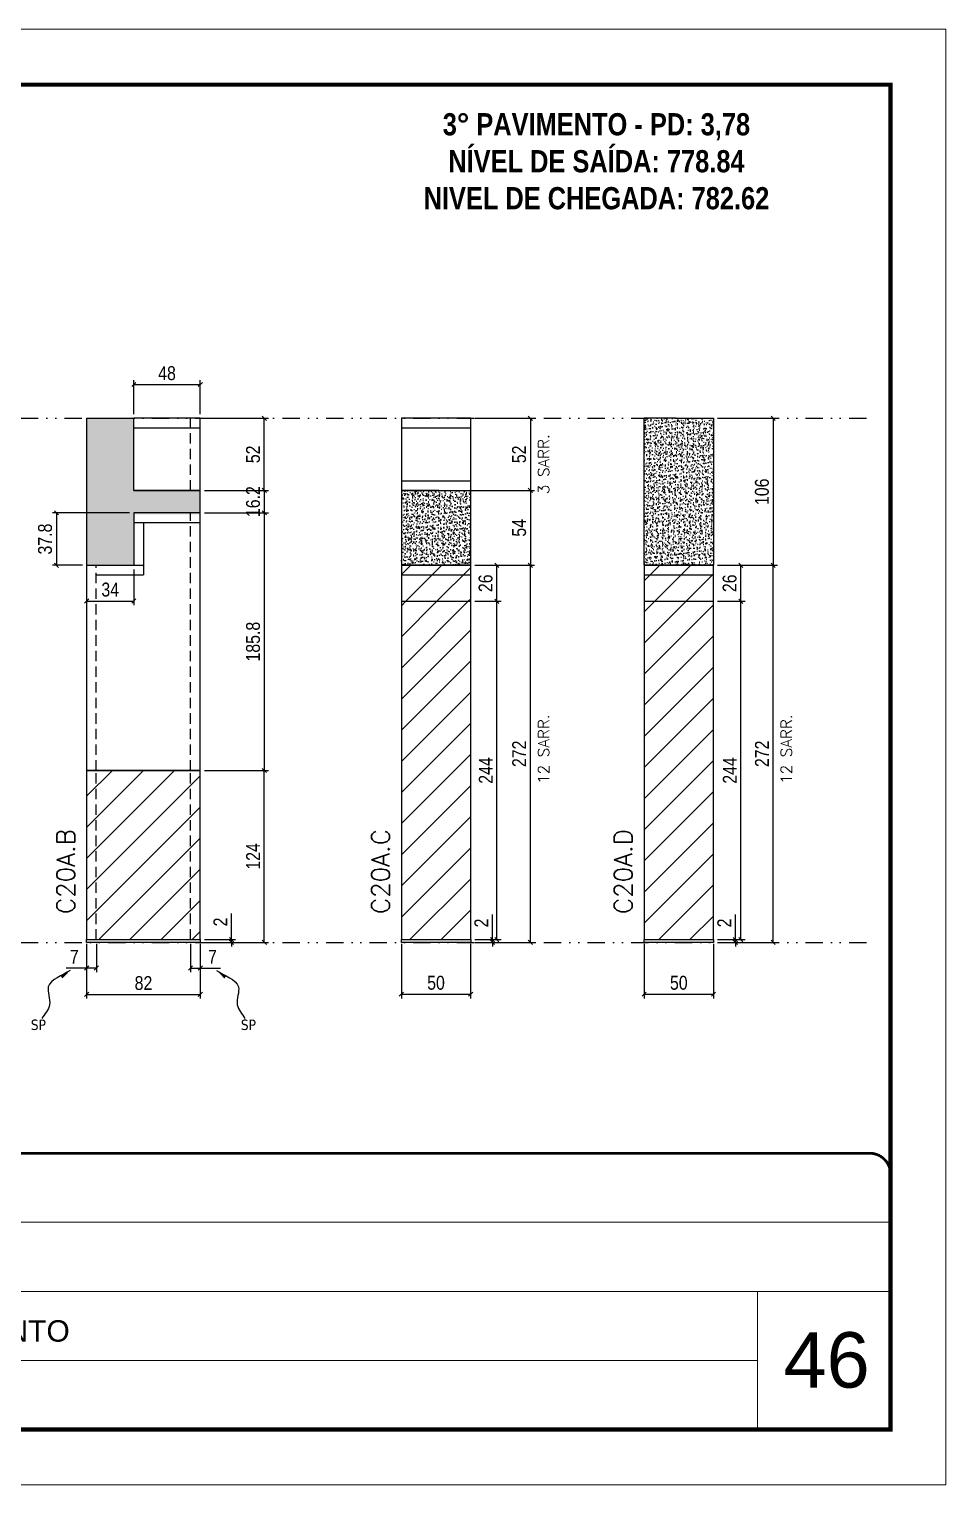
# Model space of a CAD drawing. Extents: x 2949 to 9203, y -16089 to 12527.
# Drawn here: x 5371 to 6033, y -1158 to -108 of the extents above; entities that cross this region are included whole.
import ezdxf

# ---------------------------------------------------------------- set-up
doc = ezdxf.new("R2010")
doc.units = 0
for name, pattern in [('CONTINUO', [0]), ('DASHED', [0.75, 0.5, -0.25]), ('DIVIDE2', [0.625, 0.25, -0.125, 0, -0.125, 0, -0.125]), ('HIDDEN', [0.375, 0.25, -0.125])]:
    doc.linetypes.add(name, pattern=pattern)
for name, color, linetype, lineweight in [('CARIMBO', 255, 'Continuous', 9), ('Folhas', 255, 'Continuous', 9), ('Hachura', 251, 'Continuous', 9), ('SARRAFO DE PRESSAO', 251, 'DASHED', 9), ('Texto Seção', 7, 'Continuous', 15)]:
    doc.layers.add(name, color=color, linetype=linetype, lineweight=lineweight)
for name, color, linetype in [('COTA', 241, 'Continuous'), ('cotas', 4, 'Continuous'), ('NOMENCLATURA', 7, 'Continuous'), ('Nível', 160, 'Continuous'), ('Painéis', 200, 'Continuous'), ('SARR_2.2x7', 40, 'Continuous'), ('Sarrafo de Pressão', 42, 'HIDDEN'), ('texto', 7, 'Continuous')]:
    doc.layers.add(name, color=color, linetype=linetype)
doc.styles.add('ARIAL', font='arial.ttf')
doc.styles.add('COTA TECNICA', font='techl___.ttf', dxfattribs={"height": 10})
doc.styles.add('COTA TECNICA-50', font='techl___.ttf', dxfattribs={"height": 10})
doc.styles.add('REGUA-120', font='ROMANS.shx', dxfattribs={"height": 15})
doc.styles.add('ROMANC', font='techb___.ttf', dxfattribs={"height": 2.5})
doc.styles.add('ROMANS', font='romans.shx')
doc.styles.get("Standard").update_dxf_attribs({"font": 'arial.ttf'})
doc.dimstyles.new('COTA PAINEL-50', dxfattribs={"dimtxt": 10, "dimasz": 3, "dimexe": 3, "dimexo": 3, "dimgap": 3, "dimtad": 1, "dimdec": 1, "dimzin": 12, "dimdsep": 46, "dimtxsty": 'COTA TECNICA-50', "dimblk1": 'OBLIQUE', "dimblk2": 'OBLIQUE', "dimsah": 1, "dimcen": 0.9, "dimclrd": 4, "dimclre": 4, "dimclrt": 240, "dimadec": 1, "dimazin": 3, "dimtfac": 1, "dimtdec": 1, "dimtmove": 0, "dimatfit": 3, "dimfxl": 1, "dimtolj": 1, "dimtzin": 12, "dimarcsym": 0})
doc.dimstyles.new('PAINEL', dxfattribs={"dimtxt": 10, "dimasz": 3, "dimexe": 3, "dimexo": 3, "dimgap": 3, "dimtad": 1, "dimdec": 1, "dimzin": 12, "dimdsep": 46, "dimtxsty": 'COTA TECNICA', "dimblk1": 'OBLIQUE', "dimblk2": 'OBLIQUE', "dimsah": 1, "dimcen": 0.9, "dimclrd": 4, "dimclre": 4, "dimclrt": 240, "dimadec": 1, "dimazin": 3, "dimtfac": 1, "dimtdec": 1, "dimtmove": 0, "dimatfit": 3, "dimfxl": 1, "dimtolj": 1, "dimtzin": 12, "dimarcsym": 0})
doc.dimstyles.get("Standard").update_dxf_attribs({"dimtxt": 0.18, "dimasz": 0.18, "dimexe": 0.18, "dimexo": 0.0625, "dimgap": 0.09, "dimtad": 0, "dimtih": 1, "dimtoh": 1, "dimdec": 4, "dimzin": 0, "dimdsep": 46, "dimtxsty": 'Standard', "dimcen": 0.09, "dimadec": 0, "dimazin": 0, "dimtfac": 1, "dimtdec": 4, "dimtofl": 0, "dimtmove": 0, "dimatfit": 3, "dimfxl": 1, "dimtolj": 1, "dimtzin": 0, "dimarcsym": 0})
pattern_1 = [(45, (0, 3445.725), (-11.22532, 11.22532), [])]

# ---------------------------------------------------------------- blocks, each defined once
blk = doc.blocks.new('9999999999')
at = {"color": 30, "linetype": 'CONTINUO'}
for p, q in [((98564.6, 34379.6), (99584, 34379.6)), ((98564.6, 34329.8), (99488, 34329.8)), ((99584, 34329.8), (99488, 34329.8)), ((99488, 34329.8), (99488, 34230.2)), ((98564.6, 34280), (99488, 34280))]:
    blk.add_line(p, q, dxfattribs=at)
at = {"color": 30, "linetype": 'CONTINUO', "const_width": 2}
blk.add_lwpolyline([(99584, 34230.2), (99584, 34414.4, 0.414214), (99569, 34429.4), (98229, 34429.4, 0.414214), (98214, 34414.4), (98214, 34245.2, 0.414214), (98229, 34230.2), (99584, 34230.2)], format="xyb", dxfattribs=at)
at = {"layer": 'Folhas'}
blk.add_lwpolyline([(98139, 34190.2), (99624, 34190.2), (99624, 35240.2), (98139, 35240.2)], close=True, dxfattribs=at)
at = {"layer": 'Folhas', "color": 30, "const_width": 3}
blk.add_lwpolyline([(98214, 34230.2), (99584, 34230.2), (99584, 35200.2), (98214, 35200.2)], close=True, dxfattribs=at)
at = {"color": 7, "linetype": 'Continuous', "ltscale": 5, "style": 'ARIAL'}
blk.add_text('3° PAVIMENTO', height=15.483, dxfattribs=at).set_placement((98837.7, 34293.5))
blk = doc.blocks.new('_Oblique')
at = {"color": 0, "linetype": 'ByBlock', "lineweight": -2}
blk.add_line((-0.5, -0.5), (0.5, 0.5), dxfattribs=at)
blk = doc.blocks.new('*D1432')
at = {"layer": 'COTA', "color": 4, "lineweight": -2, "transparency": 16777216}
for p, q in [((5412.5, -767.3), (5412.5, -806.8)), ((5494.5, -767.3), (5494.5, -806.8)), ((5412.5, -803.8), (5494.5, -803.8))]:
    blk.add_line(p, q, dxfattribs=at)
at = {"layer": 'Defpoints', "color": 0, "transparency": 16777216}
for p in [(5412.5, -764.3), (5494.5, -764.3), (5494.5, -803.8)]:
    blk.add_point(p, dxfattribs=at)
at = {"layer": 'COTA', "color": 4, "lineweight": -2, "transparency": 16777216, "xscale": 3, "yscale": 3, "zscale": 3, "rotation": 180}
blk.add_blockref('_Oblique', (5412.5, -803.8), dxfattribs=at)
at = {"layer": 'COTA', "color": 4, "lineweight": -2, "transparency": 16777216, "xscale": 3, "yscale": 3, "zscale": 3}
blk.add_blockref('_Oblique', (5494.5, -803.8), dxfattribs=at)
at = {"layer": 'COTA', "color": 240, "transparency": 16777216, "insert": (5453.5, -795.7), "char_height": 10, "attachment_point": 5, "style": 'COTA TECNICA'}
blk.add_mtext('\\A1;82', dxfattribs=at)
blk = doc.blocks.new('*D1433')
at = {"layer": 'COTA', "color": 4, "lineweight": -2, "transparency": 16777216}
for p, q in [((5497.5, -642.3), (5543.7, -642.3)), ((5540.7, -766.3), (5540.7, -642.3)), ((5497.5, -766.3), (5543.7, -766.3))]:
    blk.add_line(p, q, dxfattribs=at)
at = {"layer": 'Defpoints', "color": 0, "transparency": 16777216}
for p in [(5494.5, -642.3), (5540.7, -642.3), (5494.5, -766.3)]:
    blk.add_point(p, dxfattribs=at)
at = {"layer": 'COTA', "color": 4, "lineweight": -2, "transparency": 16777216, "xscale": 3, "yscale": 3, "zscale": 3}
for p, rotation in [((5540.7, -642.3), 90), ((5540.7, -766.3), 270)]:
    blk.add_blockref('_Oblique', p, dxfattribs=dict(at, rotation=rotation))
at = {"layer": 'COTA', "color": 240, "transparency": 16777216, "insert": (5532.6, -704.3), "char_height": 10, "attachment_point": 5, "rotation": 90, "style": 'COTA TECNICA-50'}
blk.add_mtext('\\A1;124', dxfattribs=at)
blk = doc.blocks.new('*D1434')
at = {"layer": 'COTA', "color": 4, "lineweight": -2, "transparency": 16777216}
for p, q in [((5517, -764.3), (5517, -745.5)), ((5497.5, -764.3), (5520, -764.3)), ((5497.5, -766.3), (5520, -766.3)), ((5517, -766.3), (5517, -764.3)), ((5517, -766.3), (5517, -769.3))]:
    blk.add_line(p, q, dxfattribs=at)
at = {"layer": 'Defpoints', "color": 0, "transparency": 16777216}
for p in [(5494.5, -764.3), (5494.5, -766.3), (5517, -766.3)]:
    blk.add_point(p, dxfattribs=at)
at = {"layer": 'COTA', "color": 4, "lineweight": -2, "transparency": 16777216, "xscale": 3, "yscale": 3, "zscale": 3}
for p, rotation in [((5517, -764.3), 270), ((5517, -766.3), 90)]:
    blk.add_blockref('_Oblique', p, dxfattribs=dict(at, rotation=rotation))
at = {"layer": 'COTA', "color": 240, "transparency": 16777216, "insert": (5509, -751.6), "char_height": 10, "attachment_point": 5, "rotation": 90, "style": 'COTA TECNICA-50'}
blk.add_mtext('\\A1;2', dxfattribs=at)
blk = doc.blocks.new('*D1435')
at = {"layer": 'COTA', "color": 4, "linetype": 'ByBlock', "lineweight": -2, "transparency": 16777216}
for p, q in [((5497.5, -440.3), (5543.7, -440.3)), ((5540.7, -440.3), (5540.7, -456.5)), ((5497.5, -456.5), (5543.7, -456.5))]:
    blk.add_line(p, q, dxfattribs=at)
at = {"layer": 'Defpoints', "color": 0, "linetype": 'ByBlock', "transparency": 16777216}
for p in [(5494.5, -440.3), (5494.5, -456.5), (5540.7, -456.5)]:
    blk.add_point(p, dxfattribs=at)
at = {"layer": 'COTA', "color": 4, "linetype": 'ByBlock', "lineweight": -2, "transparency": 16777216, "xscale": 3, "yscale": 3, "zscale": 3}
for p, rotation in [((5540.7, -440.3), 90), ((5540.7, -456.5), 270)]:
    blk.add_blockref('_Oblique', p, dxfattribs=dict(at, rotation=rotation))
at = {"layer": 'COTA', "color": 240, "linetype": 'ByBlock', "transparency": 16777216, "insert": (5532.6, -448.4), "char_height": 10, "attachment_point": 5, "rotation": 90, "style": 'COTA TECNICA'}
blk.add_mtext('\\A1;16.2', dxfattribs=at)
blk = doc.blocks.new('*D1448')
at = {"layer": 'COTA', "color": 4, "linetype": 'ByBlock', "lineweight": -2, "transparency": 16777216}
for p, q in [((5497.5, -456.5), (5543.7, -456.5)), ((5540.7, -456.5), (5540.7, -642.3)), ((5497.5, -642.3), (5543.7, -642.3))]:
    blk.add_line(p, q, dxfattribs=at)
at = {"layer": 'Defpoints', "color": 0, "linetype": 'ByBlock', "transparency": 16777216}
for p in [(5494.5, -456.5), (5494.5, -642.3), (5540.7, -642.3)]:
    blk.add_point(p, dxfattribs=at)
at = {"layer": 'COTA', "color": 4, "linetype": 'ByBlock', "lineweight": -2, "transparency": 16777216, "xscale": 3, "yscale": 3, "zscale": 3}
for p, rotation in [((5540.7, -456.5), 90), ((5540.7, -642.3), 270)]:
    blk.add_blockref('_Oblique', p, dxfattribs=dict(at, rotation=rotation))
at = {"layer": 'COTA', "color": 240, "linetype": 'ByBlock', "transparency": 16777216, "insert": (5532.6, -549.4), "char_height": 10, "attachment_point": 5, "rotation": 90, "style": 'COTA TECNICA'}
blk.add_mtext('\\A1;185.8', dxfattribs=at)
blk = doc.blocks.new('*D1436')
at = {"layer": 'COTA', "color": 4, "lineweight": -2, "transparency": 16777216}
for p, q in [((5639.6, -767.3), (5639.6, -806.7)), ((5689.6, -767.3), (5689.6, -806.7)), ((5639.6, -803.7), (5689.6, -803.7))]:
    blk.add_line(p, q, dxfattribs=at)
at = {"layer": 'Defpoints', "color": 0, "transparency": 16777216}
for p in [(5639.6, -764.3), (5689.6, -764.3), (5689.6, -803.7)]:
    blk.add_point(p, dxfattribs=at)
at = {"layer": 'COTA', "color": 4, "lineweight": -2, "transparency": 16777216, "xscale": 3, "yscale": 3, "zscale": 3, "rotation": 180}
blk.add_blockref('_Oblique', (5639.6, -803.7), dxfattribs=at)
at = {"layer": 'COTA', "color": 4, "lineweight": -2, "transparency": 16777216, "xscale": 3, "yscale": 3, "zscale": 3}
blk.add_blockref('_Oblique', (5689.6, -803.7), dxfattribs=at)
at = {"layer": 'COTA', "color": 240, "transparency": 16777216, "insert": (5664.6, -795.5), "char_height": 10, "attachment_point": 5, "style": 'COTA TECNICA'}
blk.add_mtext('\\A1;50', dxfattribs=at)
blk = doc.blocks.new('*D1437')
at = {"layer": 'COTA', "color": 4, "lineweight": -2, "transparency": 16777216}
for p, q in [((5692.6, -494.3), (5735.7, -494.3)), ((5732.7, -766.3), (5732.7, -494.3)), ((5692.6, -766.3), (5735.7, -766.3))]:
    blk.add_line(p, q, dxfattribs=at)
at = {"layer": 'Defpoints', "color": 0, "transparency": 16777216}
for p in [(5689.6, -494.3), (5732.7, -494.3), (5689.6, -766.3)]:
    blk.add_point(p, dxfattribs=at)
at = {"layer": 'COTA', "color": 4, "lineweight": -2, "transparency": 16777216, "xscale": 3, "yscale": 3, "zscale": 3}
for p, rotation in [((5732.7, -494.3), 90), ((5732.7, -766.3), 270)]:
    blk.add_blockref('_Oblique', p, dxfattribs=dict(at, rotation=rotation))
at = {"layer": 'COTA', "color": 240, "transparency": 16777216, "insert": (5724.6, -630.3), "char_height": 10, "attachment_point": 5, "rotation": 90, "style": 'COTA TECNICA'}
blk.add_mtext('\\A1;272', dxfattribs=at)
blk = doc.blocks.new('*D1438')
at = {"layer": 'COTA', "color": 4, "lineweight": -2, "transparency": 16777216}
for p, q in [((5705.3, -764.3), (5705.3, -746.2)), ((5692.6, -764.3), (5708.3, -764.3)), ((5692.6, -766.3), (5708.3, -766.3)), ((5705.3, -766.3), (5705.3, -764.3)), ((5705.3, -766.3), (5705.3, -769.3))]:
    blk.add_line(p, q, dxfattribs=at)
at = {"layer": 'Defpoints', "color": 0, "transparency": 16777216}
for p in [(5689.6, -764.3), (5689.6, -766.3), (5705.3, -764.3)]:
    blk.add_point(p, dxfattribs=at)
at = {"layer": 'COTA', "color": 4, "lineweight": -2, "transparency": 16777216, "xscale": 3, "yscale": 3, "zscale": 3}
for p, rotation in [((5705.3, -764.3), 270), ((5705.3, -766.3), 90)]:
    blk.add_blockref('_Oblique', p, dxfattribs=dict(at, rotation=rotation))
at = {"layer": 'COTA', "color": 240, "transparency": 16777216, "insert": (5697.3, -752.3), "char_height": 10, "attachment_point": 5, "rotation": 90, "style": 'COTA TECNICA-50'}
blk.add_mtext('\\A1;2', dxfattribs=at)
blk = doc.blocks.new('*D1449')
at = {"layer": 'COTA', "color": 4, "linetype": 'ByBlock', "lineweight": -2, "transparency": 16777216}
for p, q in [((5692.6, -520.3), (5711.5, -520.3)), ((5708.5, -764.3), (5708.5, -520.3)), ((5692.6, -764.3), (5711.5, -764.3))]:
    blk.add_line(p, q, dxfattribs=at)
at = {"layer": 'Defpoints', "color": 0, "linetype": 'ByBlock', "transparency": 16777216}
for p in [(5689.6, -520.3), (5708.5, -520.3), (5689.6, -764.3)]:
    blk.add_point(p, dxfattribs=at)
at = {"layer": 'COTA', "color": 4, "linetype": 'ByBlock', "lineweight": -2, "transparency": 16777216, "xscale": 3, "yscale": 3, "zscale": 3}
for p, rotation in [((5708.5, -520.3), 90), ((5708.5, -764.3), 270)]:
    blk.add_blockref('_Oblique', p, dxfattribs=dict(at, rotation=rotation))
at = {"layer": 'COTA', "color": 240, "linetype": 'ByBlock', "transparency": 16777216, "insert": (5700.5, -642.3), "char_height": 10, "attachment_point": 5, "rotation": 90, "style": 'COTA TECNICA'}
blk.add_mtext('\\A1;244', dxfattribs=at)
blk = doc.blocks.new('*D1450')
at = {"layer": 'COTA', "color": 4, "linetype": 'ByBlock', "lineweight": -2, "transparency": 16777216}
for p, q in [((5692.6, -494.3), (5711.5, -494.3)), ((5708.5, -520.3), (5708.5, -494.3)), ((5692.6, -520.3), (5711.5, -520.3))]:
    blk.add_line(p, q, dxfattribs=at)
at = {"layer": 'Defpoints', "color": 0, "linetype": 'ByBlock', "transparency": 16777216}
for p in [(5689.6, -494.3), (5708.5, -494.3), (5689.6, -520.3)]:
    blk.add_point(p, dxfattribs=at)
at = {"layer": 'COTA', "color": 4, "linetype": 'ByBlock', "lineweight": -2, "transparency": 16777216, "xscale": 3, "yscale": 3, "zscale": 3}
for p, rotation in [((5708.5, -494.3), 90), ((5708.5, -520.3), 270)]:
    blk.add_blockref('_Oblique', p, dxfattribs=dict(at, rotation=rotation))
at = {"layer": 'COTA', "color": 240, "linetype": 'ByBlock', "transparency": 16777216, "insert": (5700.4, -507.3), "char_height": 10, "attachment_point": 5, "rotation": 90, "style": 'COTA TECNICA'}
blk.add_mtext('\\A1;26', dxfattribs=at)
blk = doc.blocks.new('*D1439')
at = {"layer": 'COTA', "color": 4, "lineweight": -2, "transparency": 16777216}
for p, q in [((5814.8, -767.3), (5814.8, -806.7)), ((5864.8, -767.3), (5864.8, -806.7)), ((5814.8, -803.7), (5864.8, -803.7))]:
    blk.add_line(p, q, dxfattribs=at)
at = {"layer": 'Defpoints', "color": 0, "transparency": 16777216}
for p in [(5814.8, -764.3), (5864.8, -764.3), (5864.8, -803.7)]:
    blk.add_point(p, dxfattribs=at)
at = {"layer": 'COTA', "color": 4, "lineweight": -2, "transparency": 16777216, "xscale": 3, "yscale": 3, "zscale": 3, "rotation": 180}
blk.add_blockref('_Oblique', (5814.8, -803.7), dxfattribs=at)
at = {"layer": 'COTA', "color": 4, "lineweight": -2, "transparency": 16777216, "xscale": 3, "yscale": 3, "zscale": 3}
blk.add_blockref('_Oblique', (5864.8, -803.7), dxfattribs=at)
at = {"layer": 'COTA', "color": 240, "transparency": 16777216, "insert": (5839.8, -795.5), "char_height": 10, "attachment_point": 5, "style": 'COTA TECNICA'}
blk.add_mtext('\\A1;50', dxfattribs=at)
blk = doc.blocks.new('*D1440')
at = {"layer": 'COTA', "color": 4, "lineweight": -2, "transparency": 16777216}
for p, q in [((5867.8, -494.3), (5910.9, -494.3)), ((5907.9, -766.3), (5907.9, -494.3)), ((5867.8, -766.3), (5910.9, -766.3))]:
    blk.add_line(p, q, dxfattribs=at)
at = {"layer": 'Defpoints', "color": 0, "transparency": 16777216}
for p in [(5864.8, -494.3), (5907.9, -494.3), (5864.8, -766.3)]:
    blk.add_point(p, dxfattribs=at)
at = {"layer": 'COTA', "color": 4, "lineweight": -2, "transparency": 16777216, "xscale": 3, "yscale": 3, "zscale": 3}
for p, rotation in [((5907.9, -494.3), 90), ((5907.9, -766.3), 270)]:
    blk.add_blockref('_Oblique', p, dxfattribs=dict(at, rotation=rotation))
at = {"layer": 'COTA', "color": 240, "transparency": 16777216, "insert": (5899.8, -630.3), "char_height": 10, "attachment_point": 5, "rotation": 90, "style": 'COTA TECNICA'}
blk.add_mtext('\\A1;272', dxfattribs=at)
blk = doc.blocks.new('*D1441')
at = {"layer": 'COTA', "color": 4, "lineweight": -2, "transparency": 16777216}
for p, q in [((5880.6, -764.3), (5880.6, -746.2)), ((5867.8, -764.3), (5883.6, -764.3)), ((5867.8, -766.3), (5883.6, -766.3)), ((5880.6, -766.3), (5880.6, -764.3)), ((5880.6, -766.3), (5880.6, -769.3))]:
    blk.add_line(p, q, dxfattribs=at)
at = {"layer": 'Defpoints', "color": 0, "transparency": 16777216}
for p in [(5864.8, -764.3), (5864.8, -766.3), (5880.6, -764.3)]:
    blk.add_point(p, dxfattribs=at)
at = {"layer": 'COTA', "color": 4, "lineweight": -2, "transparency": 16777216, "xscale": 3, "yscale": 3, "zscale": 3}
for p, rotation in [((5880.6, -764.3), 270), ((5880.6, -766.3), 90)]:
    blk.add_blockref('_Oblique', p, dxfattribs=dict(at, rotation=rotation))
at = {"layer": 'COTA', "color": 240, "transparency": 16777216, "insert": (5872.6, -752.3), "char_height": 10, "attachment_point": 5, "rotation": 90, "style": 'COTA TECNICA-50'}
blk.add_mtext('\\A1;2', dxfattribs=at)
blk = doc.blocks.new('*D1444')
at = {"layer": 'COTA', "color": 4, "lineweight": -2, "transparency": 16777216}
for p, q in [((5412.5, -769.3), (5412.5, -787.8)), ((5419.5, -767.3), (5419.5, -787.8)), ((5412.5, -784.8), (5397.7, -784.8)), ((5419.5, -784.8), (5412.5, -784.8))]:
    blk.add_line(p, q, dxfattribs=at)
at = {"layer": 'Defpoints', "color": 0, "transparency": 16777216}
for p in [(5412.5, -766.3), (5419.5, -764.3), (5412.5, -784.8)]:
    blk.add_point(p, dxfattribs=at)
at = {"layer": 'COTA', "color": 4, "lineweight": -2, "transparency": 16777216, "xscale": 3, "yscale": 3, "zscale": 3, "rotation": 180}
blk.add_blockref('_Oblique', (5412.5, -784.8), dxfattribs=at)
at = {"layer": 'COTA', "color": 4, "lineweight": -2, "transparency": 16777216, "xscale": 3, "yscale": 3, "zscale": 3}
blk.add_blockref('_Oblique', (5419.5, -784.8), dxfattribs=at)
at = {"layer": 'COTA', "color": 240, "transparency": 16777216, "insert": (5403.6, -776.7), "char_height": 10, "attachment_point": 5, "style": 'COTA TECNICA-50'}
blk.add_mtext('\\A1;7', dxfattribs=at)
blk = doc.blocks.new('*D1445')
at = {"layer": 'COTA', "color": 4, "lineweight": -2, "transparency": 16777216}
for p, q in [((5487.5, -767.3), (5487.5, -787.8)), ((5494.5, -769.3), (5494.5, -787.8)), ((5487.5, -784.8), (5494.5, -784.8)), ((5494.5, -784.8), (5509.2, -784.8))]:
    blk.add_line(p, q, dxfattribs=at)
at = {"layer": 'Defpoints', "color": 0, "transparency": 16777216}
for p in [(5487.5, -764.3), (5494.5, -766.3), (5494.5, -784.8)]:
    blk.add_point(p, dxfattribs=at)
at = {"layer": 'COTA', "color": 4, "lineweight": -2, "transparency": 16777216, "xscale": 3, "yscale": 3, "zscale": 3, "rotation": 180}
blk.add_blockref('_Oblique', (5487.5, -784.8), dxfattribs=at)
at = {"layer": 'COTA', "color": 4, "lineweight": -2, "transparency": 16777216, "xscale": 3, "yscale": 3, "zscale": 3}
blk.add_blockref('_Oblique', (5494.5, -784.8), dxfattribs=at)
at = {"layer": 'COTA', "color": 240, "transparency": 16777216, "insert": (5503.3, -776.7), "char_height": 10, "attachment_point": 5, "style": 'COTA TECNICA-50'}
blk.add_mtext('\\A1;7', dxfattribs=at)
blk = doc.blocks.new('*D2431')
at = {"layer": 'COTA', "color": 4, "lineweight": -2, "transparency": 16777216}
for p, q in [((5497.5, -388.3), (5543.7, -388.3)), ((5540.7, -440.3), (5540.7, -388.3)), ((5497.5, -440.3), (5543.7, -440.3))]:
    blk.add_line(p, q, dxfattribs=at)
at = {"layer": 'Defpoints', "color": 0, "transparency": 16777216}
for p in [(5494.5, -388.3), (5540.7, -388.3), (5494.5, -440.3)]:
    blk.add_point(p, dxfattribs=at)
at = {"layer": 'COTA', "color": 4, "lineweight": -2, "transparency": 16777216, "xscale": 3, "yscale": 3, "zscale": 3}
for p, rotation in [((5540.7, -388.3), 90), ((5540.7, -440.3), 270)]:
    blk.add_blockref('_Oblique', p, dxfattribs=dict(at, rotation=rotation))
at = {"layer": 'COTA', "color": 240, "transparency": 16777216, "insert": (5532.6, -414.3), "char_height": 10, "attachment_point": 5, "rotation": 90, "style": 'COTA TECNICA-50'}
blk.add_mtext('\\A1;52', dxfattribs=at)
blk = doc.blocks.new('*D2433')
at = {"layer": 'cotas', "color": 4, "linetype": 'ByBlock', "lineweight": -2, "transparency": 16777216}
for p, q in [((5669.6, -440.3), (5735.7, -440.3)), ((5732.7, -440.3), (5732.7, -494.3)), ((5692.6, -494.3), (5735.7, -494.3))]:
    blk.add_line(p, q, dxfattribs=at)
at = {"layer": 'Defpoints', "color": 0, "linetype": 'ByBlock', "transparency": 16777216}
for p in [(5666.6, -440.3), (5689.6, -494.3), (5732.7, -494.3)]:
    blk.add_point(p, dxfattribs=at)
at = {"layer": 'cotas', "color": 4, "linetype": 'ByBlock', "lineweight": -2, "transparency": 16777216, "xscale": 3, "yscale": 3, "zscale": 3}
for p, rotation in [((5732.7, -440.3), 90), ((5732.7, -494.3), 270)]:
    blk.add_blockref('_Oblique', p, dxfattribs=dict(at, rotation=rotation))
at = {"layer": 'cotas', "color": 240, "linetype": 'ByBlock', "transparency": 16777216, "insert": (5724.6, -467.3), "char_height": 10, "attachment_point": 5, "rotation": 90, "style": 'COTA TECNICA'}
blk.add_mtext('\\A1;54', dxfattribs=at)
blk = doc.blocks.new('*D2434')
at = {"layer": 'cotas', "color": 4, "linetype": 'ByBlock', "lineweight": -2, "transparency": 16777216}
for p, q in [((5867.8, -388.3), (5910.9, -388.3)), ((5907.9, -388.3), (5907.9, -494.3)), ((5867.8, -494.3), (5910.9, -494.3))]:
    blk.add_line(p, q, dxfattribs=at)
at = {"layer": 'Defpoints', "color": 0, "linetype": 'ByBlock', "transparency": 16777216}
for p in [(5864.8, -388.3), (5864.8, -494.3), (5907.9, -494.3)]:
    blk.add_point(p, dxfattribs=at)
at = {"layer": 'cotas', "color": 4, "linetype": 'ByBlock', "lineweight": -2, "transparency": 16777216, "xscale": 3, "yscale": 3, "zscale": 3}
for p, rotation in [((5907.9, -388.3), 90), ((5907.9, -494.3), 270)]:
    blk.add_blockref('_Oblique', p, dxfattribs=dict(at, rotation=rotation))
at = {"layer": 'cotas', "color": 240, "linetype": 'ByBlock', "transparency": 16777216, "insert": (5899.8, -441.3), "char_height": 10, "attachment_point": 5, "rotation": 90, "style": 'COTA TECNICA'}
blk.add_mtext('\\A1;106', dxfattribs=at)
blk = doc.blocks.new('*D2926')
at = {"layer": 'COTA', "color": 4, "lineweight": -2, "transparency": 16777216}
for p, q in [((5692.6, -388.3), (5735.7, -388.3)), ((5732.7, -388.3), (5732.7, -440.3)), ((5692.6, -440.3), (5735.7, -440.3))]:
    blk.add_line(p, q, dxfattribs=at)
at = {"layer": 'Defpoints', "color": 0, "transparency": 16777216}
for p in [(5689.6, -388.3), (5689.6, -440.3), (5732.7, -440.3)]:
    blk.add_point(p, dxfattribs=at)
at = {"layer": 'COTA', "color": 4, "lineweight": -2, "transparency": 16777216, "xscale": 3, "yscale": 3, "zscale": 3}
for p, rotation in [((5732.7, -388.3), 90), ((5732.7, -440.3), 270)]:
    blk.add_blockref('_Oblique', p, dxfattribs=dict(at, rotation=rotation))
at = {"layer": 'COTA', "color": 240, "transparency": 16777216, "insert": (5724.6, -414.3), "char_height": 10, "attachment_point": 5, "rotation": 90, "style": 'COTA TECNICA-50'}
blk.add_mtext('\\A1;52', dxfattribs=at)
blk = doc.blocks.new('*D2927')
at = {"layer": 'COTA', "color": 4, "lineweight": -2, "transparency": 16777216}
for p, q in [((5443.5, -456.5), (5387.8, -456.5)), ((5390.8, -456.5), (5390.8, -494.3)), ((5409.5, -494.3), (5387.8, -494.3))]:
    blk.add_line(p, q, dxfattribs=at)
at = {"layer": 'Defpoints', "color": 0, "transparency": 16777216}
for p in [(5446.5, -456.5), (5390.8, -494.3), (5412.5, -494.3)]:
    blk.add_point(p, dxfattribs=at)
at = {"layer": 'COTA', "color": 4, "lineweight": -2, "transparency": 16777216, "xscale": 3, "yscale": 3, "zscale": 3}
for p, rotation in [((5390.8, -456.5), 90), ((5390.8, -494.3), 270)]:
    blk.add_blockref('_Oblique', p, dxfattribs=dict(at, rotation=rotation))
at = {"layer": 'COTA', "color": 240, "transparency": 16777216, "insert": (5382.5, -475.4), "char_height": 10, "attachment_point": 5, "rotation": 90, "style": 'COTA TECNICA-50'}
blk.add_mtext('\\A1;37.8', dxfattribs=at)
blk = doc.blocks.new('*D2928')
at = {"layer": 'COTA', "color": 4, "lineweight": -2, "transparency": 16777216}
for p, q in [((5412.5, -497.3), (5412.5, -523.1)), ((5446.5, -497.3), (5446.5, -523.1)), ((5412.5, -520.1), (5446.5, -520.1))]:
    blk.add_line(p, q, dxfattribs=at)
at = {"layer": 'Defpoints', "color": 0, "transparency": 16777216}
for p in [(5412.5, -494.3), (5446.5, -494.3), (5446.5, -520.1)]:
    blk.add_point(p, dxfattribs=at)
at = {"layer": 'COTA', "color": 4, "lineweight": -2, "transparency": 16777216, "xscale": 3, "yscale": 3, "zscale": 3, "rotation": 180}
blk.add_blockref('_Oblique', (5412.5, -520.1), dxfattribs=at)
at = {"layer": 'COTA', "color": 4, "lineweight": -2, "transparency": 16777216, "xscale": 3, "yscale": 3, "zscale": 3}
blk.add_blockref('_Oblique', (5446.5, -520.1), dxfattribs=at)
at = {"layer": 'COTA', "color": 240, "transparency": 16777216, "insert": (5429.5, -511.9), "char_height": 10, "attachment_point": 5, "style": 'COTA TECNICA-50'}
blk.add_mtext('\\A1;34', dxfattribs=at)
blk = doc.blocks.new('*D2930')
at = {"layer": 'COTA', "color": 4, "lineweight": -2, "transparency": 16777216}
for p, q in [((5446.5, -385.3), (5446.5, -360.9)), ((5446.5, -363.9), (5494.5, -363.9)), ((5494.5, -385.3), (5494.5, -360.9))]:
    blk.add_line(p, q, dxfattribs=at)
at = {"layer": 'Defpoints', "color": 0, "transparency": 16777216}
for p in [(5494.5, -363.9), (5446.5, -388.3), (5494.5, -388.3)]:
    blk.add_point(p, dxfattribs=at)
at = {"layer": 'COTA', "color": 4, "lineweight": -2, "transparency": 16777216, "xscale": 3, "yscale": 3, "zscale": 3, "rotation": 180}
blk.add_blockref('_Oblique', (5446.5, -363.9), dxfattribs=at)
at = {"layer": 'COTA', "color": 4, "lineweight": -2, "transparency": 16777216, "xscale": 3, "yscale": 3, "zscale": 3}
blk.add_blockref('_Oblique', (5494.5, -363.9), dxfattribs=at)
at = {"layer": 'COTA', "color": 240, "transparency": 16777216, "insert": (5470.5, -355.8), "char_height": 10, "attachment_point": 5, "style": 'COTA TECNICA-50'}
blk.add_mtext('\\A1;48', dxfattribs=at)
blk = doc.blocks.new('*D2931')
at = {"layer": 'COTA', "color": 4, "lineweight": -2, "transparency": 16777216}
for p, q in [((5867.8, -520.3), (5887.6, -520.3)), ((5884.6, -764.3), (5884.6, -520.3)), ((5867.8, -764.3), (5887.6, -764.3))]:
    blk.add_line(p, q, dxfattribs=at)
at = {"layer": 'Defpoints', "color": 0, "transparency": 16777216}
for p in [(5864.8, -520.3), (5884.6, -520.3), (5864.8, -764.3)]:
    blk.add_point(p, dxfattribs=at)
at = {"layer": 'COTA', "color": 4, "lineweight": -2, "transparency": 16777216, "xscale": 3, "yscale": 3, "zscale": 3}
for p, rotation in [((5884.6, -520.3), 90), ((5884.6, -764.3), 270)]:
    blk.add_blockref('_Oblique', p, dxfattribs=dict(at, rotation=rotation))
at = {"layer": 'COTA', "color": 240, "transparency": 16777216, "insert": (5876.6, -642.3), "char_height": 10, "attachment_point": 5, "rotation": 90, "style": 'COTA TECNICA-50'}
blk.add_mtext('\\A1;244', dxfattribs=at)
blk = doc.blocks.new('*D2932')
at = {"layer": 'COTA', "color": 4, "lineweight": -2, "transparency": 16777216}
for p, q in [((5867.8, -494.3), (5887.6, -494.3)), ((5884.6, -520.3), (5884.6, -494.3)), ((5867.8, -520.3), (5887.6, -520.3))]:
    blk.add_line(p, q, dxfattribs=at)
at = {"layer": 'Defpoints', "color": 0, "transparency": 16777216}
for p in [(5864.8, -494.3), (5884.6, -494.3), (5864.8, -520.3)]:
    blk.add_point(p, dxfattribs=at)
at = {"layer": 'COTA', "color": 4, "lineweight": -2, "transparency": 16777216, "xscale": 3, "yscale": 3, "zscale": 3}
for p, rotation in [((5884.6, -494.3), 90), ((5884.6, -520.3), 270)]:
    blk.add_blockref('_Oblique', p, dxfattribs=dict(at, rotation=rotation))
at = {"layer": 'COTA', "color": 240, "transparency": 16777216, "insert": (5876.5, -507.3), "char_height": 10, "attachment_point": 5, "rotation": 90, "style": 'COTA TECNICA-50'}
blk.add_mtext('\\A1;26', dxfattribs=at)

msp = doc.modelspace()

# ---------------------------------------------------------------- hatches: boundary and pattern name
at = {"layer": 'COTA', "linetype": 'ByBlock'}
h = msp.add_hatch(dxfattribs=at)
h.set_pattern_fill('AR-CONC', color=256, scale=0.03)
h.paths.add_polyline_path([(5446.45, -388.31), (5412.45, -388.31), (5412.45, -494.31), (5446.45, -494.31), (5446.45, -457.51), (5494.45, -457.51), (5494.45, -440.31), (5446.45, -440.31)])
h = msp.add_hatch(dxfattribs=at)
h.set_pattern_fill('AR-CONC', color=256, scale=0.03)
h.set_pattern_definition([(50, (1797.2906, 3458.7253), (5.46554, -0.4781726), [0.5715, -6.2865]), (355, (1797.2906, 3458.7253), (-1.0573026, 5.7317054), [0.4572, -5.0292175]), (100.45144, (1797.746, 3458.6855), (4.4082374, 5.2535326), [0.4857, -5.3427073]), (46.1842, (1797.2906, 3460.249), (8.132371, -1.26127), [0.85725, -9.42975]), (96.63556, (1797.968, 3460.144), (7.122124, 7.422784), [0.728551, -8.014068]), (351.18415, (1797.2906, 3460.249), (7.122124, 7.422784), [0.685799, -7.543792]), (21, (1798.0526, 3459.8683), (4.5484317, -3.067956), [0.5715, -6.2865]), (326, (1798.0526, 3459.8683), (1.854061, 5.525639), [0.4572, -5.0292]), (71.45144, (1798.4316, 3459.6127), (6.4024926, 2.457683), [0.4857, -5.342698]), (37.5, (1797.2906, 3458.7253), (0.0926581, 2.53665117), [0, -4.96824, 0, -5.1054, 0, -5.04825]), (7.5, (1797.2906, 3458.7253), (2.0045899, 3.0054172), [0, -2.91084, 0, -4.85394, 0, -1.92405]), (327.5, (1795.5913, 3458.7253), (4.06771786, -0.1718623), [0, -1.905, 0, -5.9436, 0, -7.8867]), (317.5, (1794.8293, 3458.7253), (4.4438754, 0.7627947), [0, -2.4765, 0, -3.94716, 0, -5.6007])])
h.paths.add_polyline_path([(5837.81, -388.31), (5814.81, -388.31), (5814.81, -494.31), (5864.81, -494.31), (5864.81, -388.31)])
h = msp.add_hatch(dxfattribs=at)
h.set_pattern_fill('AR-CONC', color=256, scale=0.03)
h.set_pattern_definition([(50, (1622.118, 3421.7253), (5.46554, -0.4781726), [0.5715, -6.2865]), (355, (1622.118, 3421.7253), (-1.0573026, 5.7317054), [0.4572, -5.0292175]), (100.45144, (1622.5734, 3421.6855), (4.4082374, 5.2535326), [0.4857, -5.3427073]), (46.1842, (1622.118, 3423.249), (8.132371, -1.26127), [0.85725, -9.42975]), (96.63556, (1622.796, 3423.144), (7.122124, 7.422784), [0.728551, -8.014068]), (351.18415, (1622.118, 3423.249), (7.122124, 7.422784), [0.685799, -7.543792]), (21, (1622.88, 3422.8683), (4.5484317, -3.067956), [0.5715, -6.2865]), (326, (1622.88, 3422.8683), (1.854061, 5.525639), [0.4572, -5.0292]), (71.45144, (1623.259, 3422.6127), (6.4024926, 2.457683), [0.4857, -5.342698]), (37.5, (1622.118, 3421.7253), (0.0926581, 2.5366512), [0, -4.96824, 0, -5.1054, 0, -5.04825]), (7.5, (1622.118, 3421.7253), (2.0045899, 3.0054172), [0, -2.91084, 0, -4.85394, 0, -1.92405]), (327.5, (1620.4187, 3421.7253), (4.06771786, -0.1718623), [0, -1.905, 0, -5.9436, 0, -7.8867]), (317.5, (1619.6567, 3421.7253), (4.4438754, 0.7627947), [0, -2.4765, 0, -3.94716, 0, -5.6007])])
h.paths.add_polyline_path([(5666.64, -440.31), (5639.64, -440.31), (5639.64, -494.31), (5689.64, -494.31), (5689.64, -440.31)])
at = {"layer": 'Hachura', "linetype": 'ByBlock'}
h = msp.add_hatch(dxfattribs=at)
h.set_pattern_fill('ANSI31', color=256, scale=5)
h.set_pattern_definition(pattern_1)
h.paths.add_polyline_path([(5639.64, -494.31), (5639.64, -520.31), (5689.64, -520.31), (5689.64, -494.31)])
h = msp.add_hatch(dxfattribs=at)
h.set_pattern_fill('ANSI31', color=256, scale=5)
h.set_pattern_definition(pattern_1)
h.paths.add_polyline_path([(5864.81, -494.31), (5814.81, -494.31), (5814.81, -764.31), (5864.81, -764.31)])
h = msp.add_hatch(dxfattribs=at)
h.set_pattern_fill('ANSI31', color=256, scale=5)
h.set_pattern_definition(pattern_1)
h.paths.add_polyline_path([(5689.64, -520.31), (5639.64, -520.31), (5639.64, -764.31), (5689.64, -764.31)])
h = msp.add_hatch(dxfattribs=at)
h.set_pattern_fill('ANSI31', color=256, scale=5)
h.set_pattern_definition(pattern_1)
h.paths.add_polyline_path([(5494.45, -642.31), (5412.45, -642.31), (5412.45, -764.31), (5494.45, -764.31)])

# ---------------------------------------------------------------- linework, layer by layer
at = {"layer": 'COTA', "linetype": 'ByBlock'}
for p, q in [((5412.45, -388.31), (5446.45, -388.31)), ((5837.81, -388.31), (5814.81, -388.31)), ((5666.64, -440.31), (5689.64, -440.31))]:
    msp.add_line(p, q, dxfattribs=at)
for points in [[(5412.45, -388.31), (5412.45, -494.31)], [(5837.81, -388.31), (5864.81, -388.31), (5864.81, -494.31), (5814.81, -494.31), (5814.81, -388.31)], [(5494.45, -456.51), (5494.45, -456.51), (5494.45, -440.31), (5446.45, -440.31)], [(5666.64, -440.31), (5639.64, -440.31), (5639.64, -494.31), (5689.64, -494.31), (5689.64, -440.31)]]:
    msp.add_lwpolyline(points, dxfattribs=at)
at = {"layer": 'Nível', "color": 4, "linetype": 'DIVIDE2', "ltscale": 50}
for p, q in [((5019.15, -388.31), (5979.03, -388.31)), ((5019.15, -766.31), (5979.03, -766.31))]:
    msp.add_line(p, q, dxfattribs=at)
at = {"layer": 'Painéis'}
for p, q in [((5494.45, -388.31), (5446.45, -388.31)), ((5446.45, -440.31), (5446.45, -388.31)), ((5494.45, -440.31), (5494.45, -388.31)), ((5689.64, -388.31), (5639.64, -388.31)), ((5639.64, -388.31), (5639.64, -440.31)), ((5689.64, -440.31), (5689.64, -388.31)), ((5446.45, -440.31), (5494.45, -440.31)), ((5639.64, -440.31), (5689.64, -440.31)), ((5494.45, -456.51), (5446.45, -456.51)), ((5494.45, -456.51), (5446.45, -456.51)), ((5446.45, -456.51), (5446.45, -494.31)), ((5494.45, -642.31), (5494.45, -456.51)), ((5412.45, -494.31), (5446.45, -494.31)), ((5412.45, -494.31), (5412.45, -642.31)), ((5639.64, -494.31), (5689.64, -494.31)), ((5639.64, -494.31), (5689.64, -494.31)), ((5814.81, -494.31), (5864.81, -494.31)), ((5814.81, -494.31), (5864.81, -494.31)), ((5864.81, -494.31), (5814.81, -494.31)), ((5864.81, -494.31), (5814.81, -494.31)), ((5864.81, -494.31), (5814.81, -494.31)), ((5814.81, -494.31), (5814.81, -764.31)), ((5864.81, -764.31), (5864.81, -494.31)), ((5639.64, -520.31), (5689.64, -520.31)), ((5814.81, -520.31), (5864.81, -520.31)), ((5412.45, -642.31), (5494.45, -642.31)), ((5814.81, -764.31), (5864.81, -764.31)), ((5814.81, -764.31), (5864.81, -764.31)), ((5814.81, -766.31), (5814.81, -764.31)), ((5864.81, -766.31), (5814.81, -766.31)), ((5864.81, -764.31), (5864.81, -766.31))]:
    msp.add_line(p, q, dxfattribs=at)
for points in [[(5639.64, -764.31), (5689.64, -764.31), (5689.64, -494.31), (5639.64, -494.31)], [(5412.45, -764.31), (5494.45, -764.31), (5494.45, -642.31), (5412.45, -642.31)], [(5412.45, -764.31), (5494.45, -764.31), (5494.45, -766.31), (5412.45, -766.31)], [(5639.64, -764.31), (5689.64, -764.31), (5689.64, -766.31), (5639.64, -766.31)]]:
    msp.add_lwpolyline(points, close=True, dxfattribs=at)
at = {"layer": 'SARR_2.2x7'}
for p, q in [((5494.45, -395.31), (5446.45, -395.31)), ((5689.64, -395.31), (5639.64, -395.31)), ((5639.64, -433.31), (5689.64, -433.31)), ((5446.45, -463.51), (5494.45, -463.51)), ((5453.45, -463.51), (5453.45, -494.31)), ((5419.45, -501.31), (5453.45, -501.31)), ((5446.45, -494.31), (5453.45, -494.31)), ((5453.45, -494.31), (5453.45, -501.31)), ((5639.64, -501.31), (5689.64, -501.31)), ((5814.81, -501.31), (5864.81, -501.31))]:
    msp.add_line(p, q, dxfattribs=at)
at = {"layer": 'Sarrafo de Pressão', "ltscale": 30}
for p, q in [((5487.45, -440.31), (5487.45, -388.31)), ((5487.45, -642.31), (5487.45, -456.51)), ((5419.45, -642.31), (5419.45, -494.31)), ((5419.45, -764.31), (5419.45, -642.31)), ((5487.45, -764.31), (5487.45, -642.31))]:
    msp.add_line(p, q, dxfattribs=at)

# ---------------------------------------------------------------- block references
at = {"layer": 'SARRAFO DE PRESSAO', "color": 6, "linetype": 'ByBlock'}
msp.add_blockref('9999999999', (-93591.44, -35347.8), dxfattribs=at)

# ---------------------------------------------------------------- texts
at = {"layer": 'CARIMBO', "style": 'ARIAL'}
msp.add_text('46', height=40, dxfattribs=at).set_placement((5915.39, -1087.45))
at = {"layer": 'NOMENCLATURA', "color": 2, "insert": (5780.36, -141.53), "char_height": 16, "attachment_point": 2, "style": 'ROMANC'}
msp.add_mtext_dynamic_manual_height_columns('\\P3° PAVIMENTO - PD: 3,78\\PNÍVEL DE SAÍDA: 778.84\\PNIVEL DE CHEGADA: 782.62', width=300.2766, gutter_width=1, heights=[0], dxfattribs=at)
at = {"layer": 'texto', "color": 0, "char_height": 7.5, "attachment_point": 5}
for insert in [(5377.67, -825.8), (5529.23, -825.8)]:
    msp.add_mtext('{\\fTahoma|b0|i0|c0|p34;\\C4;SP}', dxfattribs=dict(at, insert=insert))
at = {"layer": 'Texto Seção', "linetype": 'Continuous', "style": 'ROMANS'}
for s, p in [('3 SARR.', (5746.22, -443)), ('12 SARR.', (5746.22, -651.96)), ('12 SARR.', (5921.39, -651.96))]:
    msp.add_text(s, height=8, rotation=90, dxfattribs=at).set_placement(p)
at = {"layer": 'Texto Seção', "char_height": 13, "width": 285.3299, "attachment_point": 7, "rotation": 90, "style": 'REGUA-120'}
for s, insert in [('C20A.B', (5403.9, -745.84)), ('C20A.C', (5631.09, -745.84)), ('C20A.D', (5806.26, -745.84))]:
    msp.add_mtext(s, dxfattribs=dict(at, insert=insert))

# ---------------------------------------------------------------- dimensions: what is measured, and where the dimension line sits
at = {"layer": 'COTA'}
for base, p1, p2, picture, middle in [((5494.45, -363.88), (5446.45, -388.31), (5494.45, -388.31), '*D2930', (5470.45, -355.78)), ((5446.45, -520.11), (5412.45, -494.31), (5446.45, -494.31), '*D2928', (5429.45, -511.89)), ((5494.45, -784.82), (5487.45, -764.31), (5494.45, -766.31), '*D1445', (5503.32, -776.75))]:
    dim = msp.add_linear_dim(base=base, p1=p1, p2=p2, dimstyle='COTA PAINEL-50', dxfattribs=at)
    dim.commit()
    dim.dimension.update_dxf_attribs({"geometry": picture, "text_midpoint": middle})
for base, p1, p2, angle, picture, middle in [((5540.69, -388.31), (5494.45, -440.31), (5494.45, -388.31), 90, '*D2431', (5532.58, -414.31)), ((5732.72, -440.31), (5689.64, -388.31), (5689.64, -440.31), 90, '*D2926', (5724.61, -414.31)), ((5390.79, -494.31), (5446.45, -456.51), (5412.45, -494.31), 90, '*D2927', (5382.54, -475.41)), ((5884.65, -494.31), (5864.81, -520.31), (5864.81, -494.31), 90, '*D2932', (5876.55, -507.31)), ((5884.65, -520.31), (5864.81, -764.31), (5864.81, -520.31), 90, '*D2931', (5876.58, -642.31)), ((5540.69, -642.31), (5494.45, -766.31), (5494.45, -642.31), 90, '*D1433', (5532.62, -704.31)), ((5412.45, -784.82), (5419.45, -764.31), (5412.45, -766.31), 180, '*D1444', (5403.59, -776.75))]:
    dim = msp.add_linear_dim(base=base, p1=p1, p2=p2, angle=angle, dimstyle='COTA PAINEL-50', dxfattribs=at)
    dim.commit()
    dim.dimension.update_dxf_attribs({"geometry": picture, "text_midpoint": middle})
at = {"layer": 'COTA', "linetype": 'ByBlock'}
dim = msp.add_linear_dim(base=(5540.69, -456.51), p1=(5494.45, -440.31), p2=(5494.45, -456.51), angle=90, dimstyle='PAINEL', dxfattribs=at)
dim.commit()
dim.dimension.update_dxf_attribs({"geometry": '*D1435', "text_midpoint": (5540.69, -448.41), "dimtype": 160})
for base, p1, p2, picture, middle in [((5540.69, -642.31), (5494.45, -456.51), (5494.45, -642.31), '*D1448', (5532.56, -549.41)), ((5708.54, -494.31), (5689.64, -520.31), (5689.64, -494.31), '*D1450', (5700.44, -507.31)), ((5708.54, -520.31), (5689.64, -764.31), (5689.64, -520.31), '*D1449', (5700.47, -642.31))]:
    dim = msp.add_linear_dim(base=base, p1=p1, p2=p2, angle=90, dimstyle='PAINEL', dxfattribs=at)
    dim.commit()
    dim.dimension.update_dxf_attribs({"geometry": picture, "text_midpoint": middle})
at = {"layer": 'COTA'}
for base, p1, p2, picture, middle in [((5732.72, -494.31), (5689.64, -766.31), (5689.64, -494.31), '*D1437', (5724.65, -630.31)), ((5907.89, -494.31), (5864.81, -766.31), (5864.81, -494.31), '*D1440', (5899.82, -630.31))]:
    dim = msp.add_linear_dim(base=base, p1=p1, p2=p2, angle=90, dimstyle='PAINEL', override={"dimarcsym": 2}, dxfattribs=at)
    dim.commit()
    dim.dimension.update_dxf_attribs({"geometry": picture, "text_midpoint": middle})
for base, p1, p2, picture, middle in [((5516.98, -766.31), (5494.45, -764.31), (5494.45, -766.31), '*D1434', (5516.98, -751.56)), ((5705.28, -764.31), (5689.64, -766.31), (5689.64, -764.31), '*D1438', (5705.28, -752.25)), ((5880.56, -764.31), (5864.81, -766.31), (5864.81, -764.31), '*D1441', (5880.56, -752.25))]:
    dim = msp.add_linear_dim(base=base, p1=p1, p2=p2, angle=90, dimstyle='COTA PAINEL-50', dxfattribs=at)
    dim.commit()
    dim.dimension.update_dxf_attribs({"geometry": picture, "text_midpoint": middle, "dimtype": 160})
for base, p1, p2, picture, middle in [((5494.45, -803.76), (5412.45, -764.31), (5494.45, -764.31), '*D1432', (5453.45, -795.67)), ((5689.64, -803.65), (5639.64, -764.31), (5689.64, -764.31), '*D1436', (5664.64, -795.54)), ((5864.81, -803.65), (5814.81, -764.31), (5864.81, -764.31), '*D1439', (5839.81, -795.54))]:
    dim = msp.add_linear_dim(base=base, p1=p1, p2=p2, dimstyle='PAINEL', override={"dimarcsym": 2}, dxfattribs=at)
    dim.commit()
    dim.dimension.update_dxf_attribs({"geometry": picture, "text_midpoint": middle})
at = {"layer": 'cotas', "linetype": 'ByBlock'}
for base, p1, p2, picture, middle in [((5907.89, -494.31), (5864.81, -388.31), (5864.81, -494.31), '*D2434', (5899.79, -441.31)), ((5732.72, -494.31), (5666.64, -440.31), (5689.64, -494.31), '*D2433', (5724.61, -467.31))]:
    dim = msp.add_linear_dim(base=base, p1=p1, p2=p2, angle=90, dimstyle='PAINEL', dxfattribs=at)
    dim.commit()
    dim.dimension.update_dxf_attribs({"geometry": picture, "text_midpoint": middle})

# ---------------------------------------------------------------- leaders
at = {"layer": 'COTA', "path_type": 1}
for points in [[(5400.62, -786.49), (5384.84, -798.32), (5385.76, -811.33), (5380.21, -821.11)], [(5506.28, -786.49), (5522.06, -798.32), (5521.14, -811.33), (5526.69, -821.11)]]:
    msp.add_leader(points, dimstyle='Standard', override={"dimasz": 8}, dxfattribs=at)

doc.saveas('drawing.dxf')
